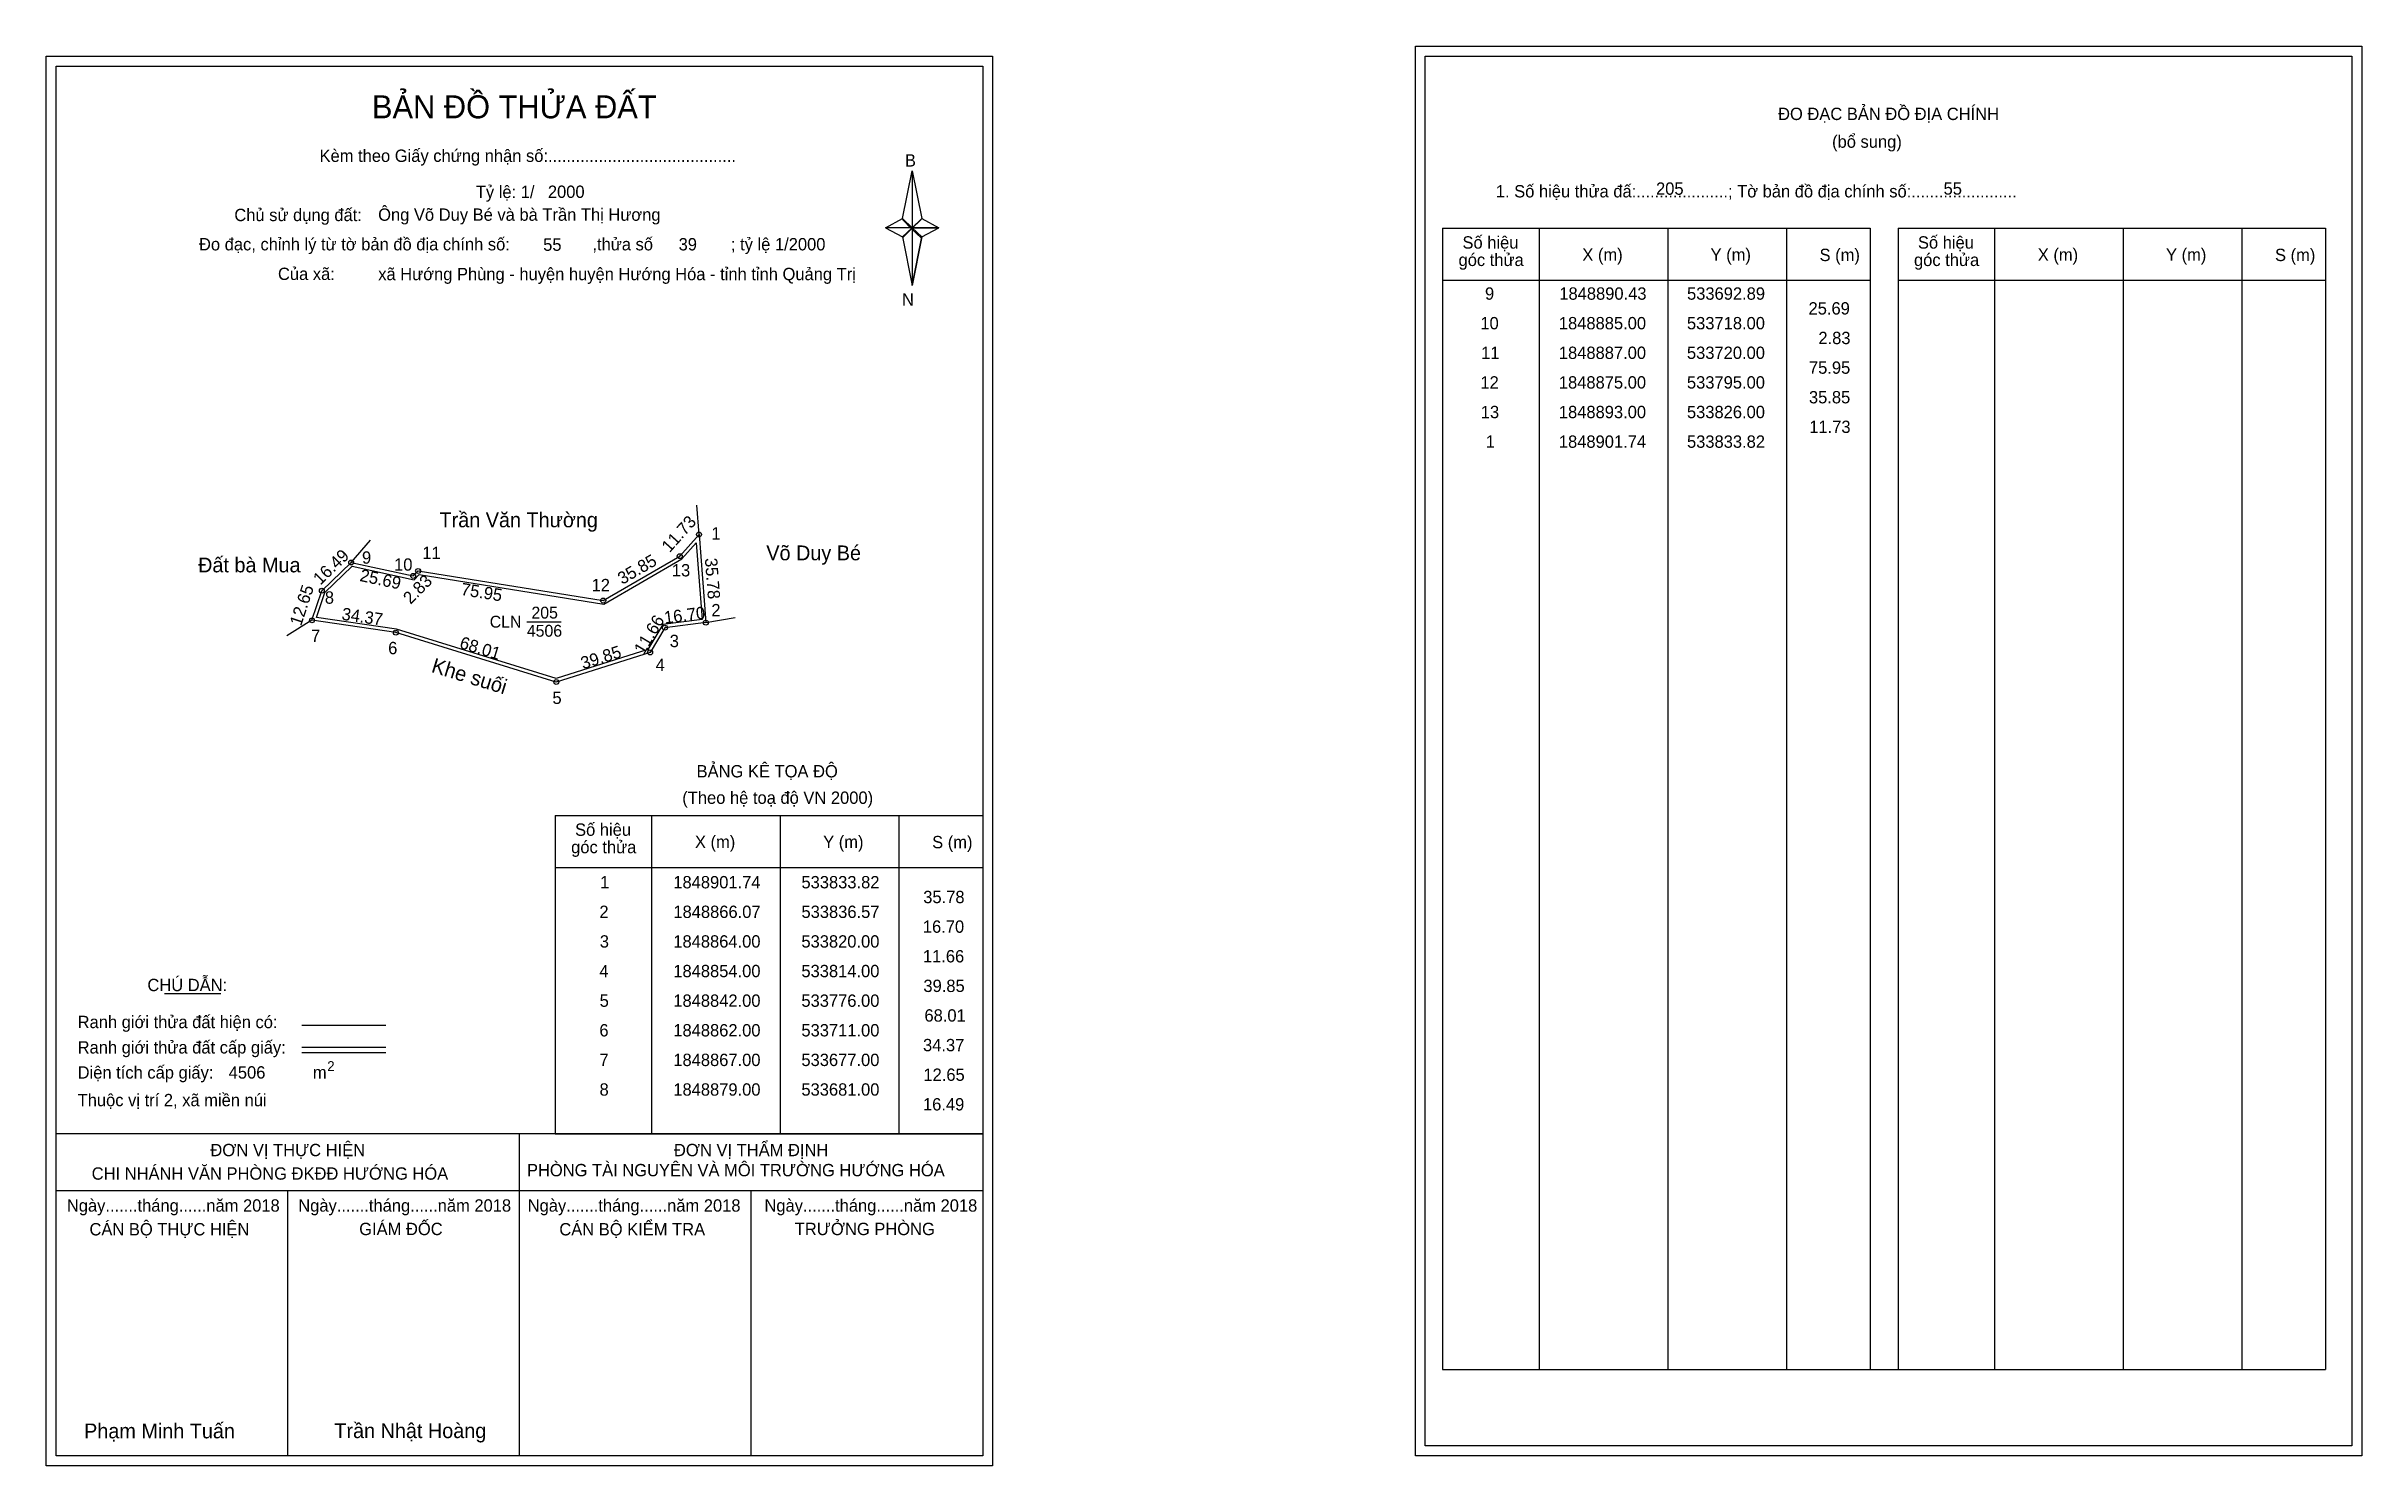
# Model space of a CAD drawing. Extents: x 533569 to 534507, y 1848524 to 1849100.
import ezdxf

# ---------------------------------------------------------------- set-up
doc = ezdxf.new("R2010")
doc.units = 0
for name, color, linetype in [('Level 1', 7, 'Continuous'), ('Level 10', 7, 'Continuous'), ('Level 11', 7, 'Continuous'), ('Level 13', 7, 'Continuous'), ('Level 22', 7, 'Continuous'), ('Level 27', 7, 'Continuous'), ('Level 3', 7, 'Continuous'), ('Level 49', 7, 'Continuous'), ('Level 53', 7, 'Continuous'), ('Level 55', 7, 'Continuous'), ('Level 6', 7, 'Continuous'), ('Level 60', 7, 'Continuous'), ('Level 63', 7, 'Continuous'), ('Level 9', 7, 'Continuous')]:
    doc.layers.add(name, color=color, linetype=linetype)

msp = doc.modelspace()

# ---------------------------------------------------------------- linework, layer by layer
at = {"layer": 'Level 1'}
for p, q in [((534128.02, 1849095.6), (534128.02, 1849095.6)), ((533573.38, 1849091.6), (533573.38, 1849091.6)), ((533916.22, 1849029.83), (533920.16, 1849049.11)), ((533920.16, 1849049.11), (533920.16, 1849026.06)), ((533920.16, 1849049.11), (533924.09, 1849029.83)), ((533909.33, 1849026.06), (533916.22, 1849029.83)), ((533916.22, 1849029.83), (533920.16, 1849026.06)), ((533919.86, 1849025.63), (533916.22, 1849029.39)), ((533923.8, 1849029.39), (533919.86, 1849025.63)), ((533919.86, 1849025.63), (533923.8, 1849029.39)), ((533924.09, 1849029.83), (533920.16, 1849026.06)), ((533920.16, 1849026.06), (533916.22, 1849022.38)), ((533919.86, 1849025.63), (533916.22, 1849021.94)), ((533916.22, 1849021.94), (533919.86, 1849025.63)), ((533916.22, 1849022.38), (533920.16, 1849002.66)), ((533923.8, 1849021.94), (533919.86, 1849025.63)), ((533920.16, 1849026.06), (533920.16, 1849002.66)), ((533920.16, 1849026.06), (533930.98, 1849026.06)), ((533920.16, 1849026.06), (533924.09, 1849022.38)), ((533924.09, 1849022.38), (533920.16, 1849002.66)), ((533924.09, 1849022.38), (533930.98, 1849026.06)), ((534135.09, 1849025.89), (534308.29, 1849025.89)), ((534174.27, 1848563.36), (534174.27, 1849025.89)), ((534226.41, 1848563.36), (534226.41, 1849025.89)), ((534274.36, 1849025.89), (534274.36, 1848563.36)), ((534308.29, 1849025.89), (534308.29, 1848563.36)), ((534319.6, 1849025.89), (534492.81, 1849025.89)), ((534358.78, 1848563.36), (534358.78, 1849025.89)), ((534410.93, 1848563.36), (534410.93, 1849025.89)), ((534458.87, 1849025.89), (534458.87, 1848563.36)), ((534492.81, 1849025.89), (534492.81, 1848563.36)), ((534135.09, 1849004.83), (534308.29, 1849004.83)), ((534319.6, 1849004.83), (534492.81, 1849004.83)), ((533775.57, 1848787.94), (533948.77, 1848787.94)), ((533814.75, 1848658.89), (533814.75, 1848787.94)), ((533866.89, 1848658.89), (533866.89, 1848787.94)), ((533914.83, 1848787.94), (533914.83, 1848658.89)), ((533775.57, 1848766.89), (533948.77, 1848766.89)), ((533617.21, 1848715.73), (533640.02, 1848715.73)), ((533672.94, 1848702.92), (533706.97, 1848702.92)), ((533672.94, 1848694.02), (533706.97, 1848694.02)), ((533672.94, 1848691.83), (533706.97, 1848691.83)), ((533787.03, 1848658.89), (533573.37, 1848658.89)), ((533948.77, 1848658.89), (533739.09, 1848658.89)), ((533761.07, 1848528.45), (533761.07, 1848658.89)), ((533775.57, 1848658.89), (533948.77, 1848658.89)), ((533948.77, 1848635.79), (533573.37, 1848635.79)), ((533667.22, 1848528.45), (533667.22, 1848635.79)), ((533854.92, 1848528.45), (533854.92, 1848635.79)), ((534135.09, 1848563.36), (534492.81, 1848563.36)), ((534503.42, 1848532.45), (534503.42, 1848532.45)), ((533948.77, 1848528.45), (533948.77, 1848528.45))]:
    msp.add_line(p, q, dxfattribs=at)
for points in [[(533916.22, 1849029.83), (533920.16, 1849049.11), (533920.16, 1849026.06)], [(533920.16, 1849026.06), (533924.09, 1849029.83), (533930.98, 1849026.06)], [(533909.33, 1849026.06), (533916.22, 1849022.38), (533920.16, 1849026.06)], [(533920.16, 1849026.06), (533920.16, 1849002.66), (533924.09, 1849022.38)]]:
    msp.add_lwpolyline(points, close=True, dxfattribs=at)
at = {"layer": 'Level 10'}
for p, q in [((533681, 1848879), (533692.89, 1848890.43)), ((533692.89, 1848890.43), (533718, 1848885)), ((533836.57, 1848866.07), (533820, 1848864))]:
    msp.add_line(p, q, dxfattribs=at)
for points in [[(533836.57, 1848866.07), (533820, 1848864), (533814, 1848854), (533776, 1848842), (533711, 1848862), (533677, 1848867), (533681, 1848879), (533692.89, 1848890.43), (533718, 1848885), (533720, 1848887), (533795, 1848875), (533826, 1848893), (533833.82, 1848901.74)], [(533835.07, 1848867.29), (533819.15, 1848865.3), (533813.07, 1848855.18), (533775.99, 1848843.47), (533711.31, 1848863.37), (533678.86, 1848868.14), (533682.22, 1848878.23), (533693.32, 1848888.9), (533718.45, 1848883.47), (533720.48, 1848885.5), (533795.27, 1848873.54), (533826.9, 1848891.9), (533832.68, 1848898.36)]]:
    msp.add_lwpolyline(points, close=True, dxfattribs=at)
at = {"layer": 'Level 11'}
for centre in [(533833.82, 1848901.74), (533692.89, 1848890.43), (533826, 1848893), (533681, 1848879), (533718, 1848885), (533720, 1848887), (533795, 1848875), (533677, 1848867), (533711, 1848862), (533820, 1848864), (533836.57, 1848866.07), (533836.57, 1848866.07), (533814, 1848854), (533776, 1848842)]:
    msp.add_circle(centre, 1, dxfattribs=at)
at = {"layer": 'Level 27'}
for p, q in [((533833.82, 1848901.74), (533832.9, 1848913.7)), ((533692.89, 1848890.43), (533700.75, 1848899.5)), ((533677, 1848867), (533666.81, 1848860.66)), ((533836.57, 1848866.07), (533848.4, 1848868.08))]:
    msp.add_line(p, q, dxfattribs=at)
at = {"layer": 'Level 3'}
for p, q in [((534135.09, 1849025.89), (534135.09, 1848563.36)), ((534319.6, 1849025.89), (534319.6, 1848563.36)), ((533775.57, 1848787.94), (533775.57, 1848658.89))]:
    msp.add_line(p, q, dxfattribs=at)
at = {"layer": 'Level 63'}
for points in [[(533569.37, 1849095.6), (533952.77, 1849095.6), (533952.77, 1848524.45), (533569.37, 1848524.45)], [(534124.03, 1849099.6), (534507.43, 1849099.6), (534507.43, 1848528.45), (534124.03, 1848528.45)], [(534128.03, 1849095.6), (534503.43, 1849095.6), (534503.43, 1848532.45), (534128.03, 1848532.45)], [(533573.37, 1849091.6), (533948.77, 1849091.6), (533948.77, 1848528.45), (533573.37, 1848528.45)]]:
    msp.add_lwpolyline(points, close=True, dxfattribs=at)
at = {"layer": 'Level 9'}
msp.add_line((533764.06, 1848866.44), (533777.98, 1848866.44), dxfattribs=at)

# ---------------------------------------------------------------- texts
at = {"layer": 'Level 1'}
for s, height, p in [('BẢN ĐỒ THỬA ĐẤT', 9.3313, (533701.31, 1849070.41)), ('ĐO ĐẠC BẢN ĐỒ ĐỊA CHÍNH', 5, (534270.98, 1849069.72)), ('Kèm theo Giấy chứng nhận số:.........................................', 5, (533680.07, 1849052.75)), ('(bổ sung)', 5, (534292.86, 1849058.48)), ('B', 5, (533917.24, 1849050.87)), ('1. Số hiệu thửa đấ:....................; Tờ bản đồ địa chính số:.......................', 5, (534156.64, 1849038.36)), ('Chủ sử dụng đất:', 5, (533645.55, 1849028.76)), ('Đo đạc, chỉnh lý từ tờ bản đồ địa chính số:                  ,thửa số                 ; tỷ lệ 1/2000', 5, (533631.24, 1849016.9)), ('Số hiệu', 5, (534143.12, 1849017.62)), ('Số hiệu', 5, (534327.64, 1849017.62)), ('góc thửa', 5, (534141.53, 1849010.56)), ('X (m)', 5, (534191.68, 1849012.67)), ('Y (m)', 5, (534243.64, 1849012.67)), ('S (m)', 5, (534287.79, 1849012.57)), ('góc thửa', 5, (534326.05, 1849010.56)), ('X (m)', 5, (534376.2, 1849012.67)), ('Y (m)', 5, (534428.15, 1849012.67)), ('S (m)', 5, (534472.31, 1849012.57)), ('Của xã:', 5, (533663.23, 1849004.9)), ('N', 5, (533916.04, 1848994.53)), ('BẢNG KÊ TỌA ĐỘ', 5, (533832.83, 1848803.35)), ('(Theo hệ toạ độ VN 2000)', 5, (533827.03, 1848792.63)), ('góc thửa', 5, (533782.01, 1848772.62)), ('Số hiệu', 5, (533783.6, 1848779.68)), ('X (m)', 5, (533832.16, 1848774.73)), ('Y (m)', 5, (533884.11, 1848774.73)), ('S (m)', 5, (533928.27, 1848774.63)), ('CHÚ DẪN:', 5, (533610.33, 1848716.74)), ('Ranh giới thửa đất hiện có:', 5, (533582.07, 1848701.74)), ('Ranh giới thửa đất cấp giấy:', 5, (533582.07, 1848691.46)), ('Diện tích cấp giấy:', 5, (533582.07, 1848681.3)), ('m', 5, (533677.38, 1848681.34)), ('2', 4, (533683.18, 1848684.36)), ('Thuộc vị trí 2, xã miền núi', 5, (533582.07, 1848670.1)), ('ĐƠN VỊ THỰC HIỆN', 5, (533635.84, 1848649.86)), ('ĐƠN VỊ THẨM ĐỊNH', 5, (533823.65, 1848649.86)), ('CHI NHÁNH VĂN PHÒNG ĐKĐĐ HƯỚNG HÓA', 5, (533587.76, 1848640.34)), ('PHÒNG TÀI NGUYÊN VÀ MÔI TRƯỜNG HƯỚNG HÓA', 5, (533764.1, 1848641.72)), ('Ngày.......tháng......năm 2018', 5, (533577.71, 1848627.39)), ('Ngày.......tháng......năm 2018', 5, (533671.45, 1848627.39)), ('Ngày.......tháng......năm 2018', 5, (533764.4, 1848627.39)), ('Ngày.......tháng......năm 2018', 5, (533860.32, 1848627.39)), ('CÁN BỘ THỰC HIỆN', 5, (533586.87, 1848617.76)), ('GIÁM ĐỐC', 5, (533696.14, 1848617.88)), ('CÁN BỘ KIỂM TRA', 5, (533777.22, 1848617.76)), ('TRƯỞNG PHÒNG', 5, (533872.6, 1848617.88)), ('Phạm Minh Tuấn', 6, (533584.69, 1848535.53)), ('Trần Nhật Hoàng', 6, (533686.08, 1848535.63))]:
    msp.add_text(s, height=height, dxfattribs=at).set_placement(p)
at = {"layer": 'Level 11'}
msp.add_text('Tỷ lệ: 1/', height=5, dxfattribs=at).set_placement((533743.39, 1849038.12))
at = {"layer": 'Level 13'}
for s, p in [('205', (533765.93, 1848867.72)), ('CLN', (533749.03, 1848864.04)), ('4506', (533764.06, 1848860.36))]:
    msp.add_text(s, height=4.8, dxfattribs=at).set_placement(p)
at = {"layer": 'Level 22'}
msp.add_text('Khe suối', height=6, rotation=342.89727, dxfattribs=at).set_placement((533725.02, 1848846.14))
at = {"layer": 'Level 49'}
for s, rotation, p in [('11.73', 48.17983, (533821.89, 1848894.17)), ('16.49', 43.86996, (533680.4, 1848881.06)), ('35.85', 30.14139, (533802.72, 1848881.33)), ('35.78', 274.40853, (533836.17, 1848892.1)), ('12.65', 71.56505, (533672.57, 1848864.45)), ('25.69', 347.79776, (533696.08, 1848882.99)), ('2.83', 45, (533716.93, 1848873.25)), ('75.95', 350.90972, (533737.11, 1848877.29)), ('34.37', 351.63411, (533688.78, 1848867.27)), ('16.70', 7.12076, (533819.97, 1848865.61)), ('11.66', 59.03624, (533811.43, 1848852.82)), ('68.01', 342.89727, (533736.46, 1848855.84)), ('39.85', 17.52557, (533786.83, 1848847.1))]:
    msp.add_text(s, height=5, rotation=rotation, dxfattribs=at).set_placement(p)
at = {"layer": 'Level 53'}
for s, p in [('9', (534152.24, 1848996.91)), ('1848890.43', (534182.35, 1848996.91)), ('533692.89', (534234.09, 1848996.91)), ('25.69', (534283.32, 1848990.91)), ('10', (534150.37, 1848984.91)), ('1848885.00', (534182.17, 1848984.91)), ('533718.00', (534234.06, 1848984.91)), ('2.83', (534287.32, 1848978.91)), ('11', (534150.69, 1848972.91)), ('1848887.00', (534182.17, 1848972.91)), ('533720.00', (534234.06, 1848972.91)), ('12', (534150.39, 1848960.91)), ('1848875.00', (534182.17, 1848960.91)), ('533795.00', (534234.06, 1848960.91)), ('75.95', (534283.49, 1848966.91)), ('35.85', (534283.49, 1848954.91)), ('13', (534150.54, 1848948.91)), ('1848893.00', (534182.17, 1848948.91)), ('533826.00', (534234.06, 1848948.91)), ('11.73', (534283.62, 1848942.91)), ('1', (534152.53, 1848936.91)), ('1848901.74', (534182.17, 1848936.91)), ('533833.82', (534234.08, 1848936.91)), ('1', (533793.76, 1848758.39)), ('1848901.74', (533823.4, 1848758.39)), ('533833.82', (533875.31, 1848758.39)), ('35.78', (533924.66, 1848752.39)), ('2', (533793.46, 1848746.39)), ('1848866.07', (533823.43, 1848746.39)), ('533836.57', (533875.32, 1848746.39)), ('3', (533793.62, 1848734.39)), ('1848864.00', (533823.4, 1848734.39)), ('533820.00', (533875.29, 1848734.39)), ('16.70', (533924.5, 1848740.39)), ('11.66', (533924.52, 1848728.39)), ('4', (533793.44, 1848722.39)), ('1848854.00', (533823.4, 1848722.39)), ('533814.00', (533875.29, 1848722.39)), ('39.85', (533924.72, 1848716.39)), ('5', (533793.55, 1848710.39)), ('1848842.00', (533823.4, 1848710.39)), ('533776.00', (533875.29, 1848710.39)), ('6', (533793.45, 1848698.39)), ('1848862.00', (533823.4, 1848698.39)), ('533711.00', (533875.29, 1848698.39)), ('68.01', (533925.14, 1848704.39)), ('34.37', (533924.57, 1848692.39)), ('7', (533793.47, 1848686.39)), ('1848867.00', (533823.4, 1848686.39)), ('533677.00', (533875.29, 1848686.39)), ('12.65', (533924.72, 1848680.39)), ('8', (533793.52, 1848674.39)), ('1848879.00', (533823.4, 1848674.39)), ('533681.00', (533875.29, 1848674.39)), ('16.49', (533924.55, 1848668.39))]:
    msp.add_text(s, height=5, dxfattribs=at).set_placement(p)
at = {"layer": 'Level 55'}
for s, height, p in [('1', 0.8, (533833.6, 1848901.74)), ('0', 0.22, (533833.74, 1848901.52)), ('0', 0.22, (533833.74, 1848901.52)), ('0', 0.22, (533833.74, 1848901.52)), ('9', 0.8, (533692.62, 1848890.43)), ('0', 0.22, (533692.81, 1848890.21)), ('0', 0.22, (533692.81, 1848890.21)), ('0', 0.22, (533692.81, 1848890.21)), ('0', 0.22, (533692.81, 1848890.21)), ('13', 0.8, (533825.46, 1848893)), ('0', 0.22, (533825.92, 1848892.78)), ('0', 0.22, (533825.92, 1848892.78)), ('8', 0.8, (533680.74, 1848879)), ('10', 0.8, (533717.43, 1848885)), ('0', 0.22, (533717.92, 1848884.78)), ('0', 0.22, (533717.92, 1848884.78)), ('11', 0.8, (533719.48, 1848887)), ('0', 0.22, (533719.92, 1848886.78)), ('0', 0.22, (533719.92, 1848886.78)), ('0', 0.22, (533680.92, 1848878.78)), ('0', 0.22, (533680.92, 1848878.78)), ('12', 0.8, (533794.43, 1848875)), ('0', 0.22, (533794.92, 1848874.78)), ('0', 0.22, (533794.92, 1848874.78)), ('7', 0.8, (533676.73, 1848867)), ('0', 0.22, (533676.92, 1848866.78)), ('0', 0.22, (533676.92, 1848866.78)), ('0', 0.22, (533676.92, 1848866.78)), ('6', 0.8, (533710.73, 1848862)), ('0', 0.22, (533710.92, 1848861.78)), ('3', 0.8, (533819.75, 1848864)), ('0', 0.22, (533819.92, 1848863.78)), ('2', 0.8, (533836.3, 1848866.07)), ('0', 0.22, (533836.49, 1848865.85)), ('0', 0.22, (533836.49, 1848865.85)), ('4', 0.8, (533813.72, 1848854)), ('0', 0.22, (533813.92, 1848853.78)), ('5', 0.8, (533775.74, 1848842)), ('0', 0.22, (533775.92, 1848841.78))]:
    msp.add_text(s, height=height, dxfattribs=at).set_placement(p)
at = {"layer": 'Level 6'}
for s, p in [('2000', (533772.58, 1849038.16)), ('205', (534221.54, 1849039.44)), ('55', (534338.03, 1849039.48)), ('Ông Võ Duy Bé và bà Trần Thị Hương', (533703.82, 1849028.9)), ('55', (533770.67, 1849016.72)), ('39', (533825.54, 1849016.88)), ('xã Hướng Phùng - huyện huyện Hướng Hóa - tỉnh tỉnh Quảng Trị', (533703.85, 1849004.82)), ('4506', (533643.26, 1848681.31))]:
    msp.add_text(s, height=5, dxfattribs=at).set_placement(p)
at = {"layer": 'Level 60'}
for s, p in [('Trần Văn Thường', (533728.68, 1848904.7)), ('Đất bà Mua', (533630.89, 1848886.43)), ('Võ Duy Bé', (533861.08, 1848891.32))]:
    msp.add_text(s, height=6, dxfattribs=at).set_placement(p)
at = {"layer": 'Level 9'}
for s, p in [('1', (533838.81, 1848899.73)), ('9', (533697.27, 1848889.95)), ('10', (533710.28, 1848887.11)), ('11', (533721.72, 1848891.86)), ('13', (533822.82, 1848884.79)), ('12', (533790.29, 1848878.79)), ('8', (533682.22, 1848873.73)), ('2', (533838.81, 1848868.62)), ('7', (533676.62, 1848858.23)), ('3', (533821.95, 1848856.14)), ('6', (533707.88, 1848853.26)), ('4', (533816.25, 1848846.48)), ('5', (533774.42, 1848833.1))]:
    msp.add_text(s, height=5, dxfattribs=at).set_placement(p)

doc.saveas('drawing.dxf')
